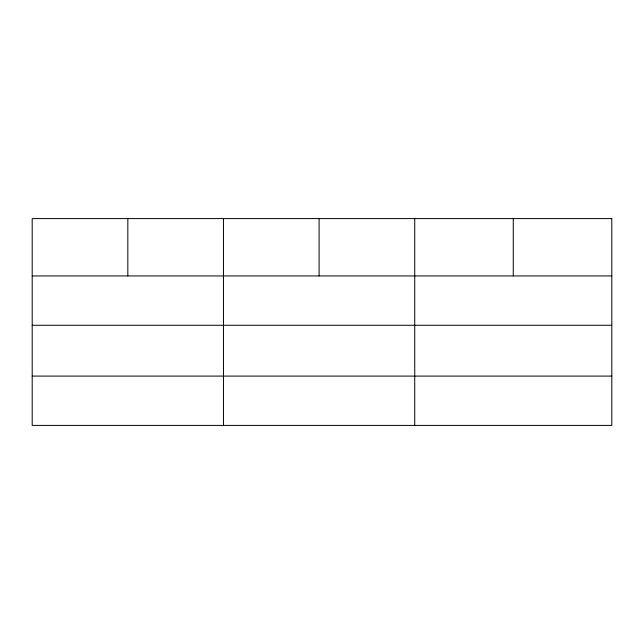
<?xml version="1.0" encoding="UTF-8"?>
<svg xmlns="http://www.w3.org/2000/svg" width="644" height="644" viewBox="0 0 644 644"><rect width="100%" height="100%" fill="white"/><g stroke="black" fill="none" stroke-linecap="round" stroke-linejoin="round"><path stroke-width="0.97" d="M32.2 275.946L611.8 275.946M32.2 325.268L611.8 325.268M32.2 376.088L611.8 376.088M513.268 218.59L513.268 275.946M414.736 218.59L414.736 425.41M319.102 218.59L319.102 275.946M223.468 218.59L223.468 425.41M127.834 218.59L127.834 275.946M611.8 218.59L32.2 218.59L32.2 425.41L611.8 425.41L611.8 218.59"/></g></svg>
